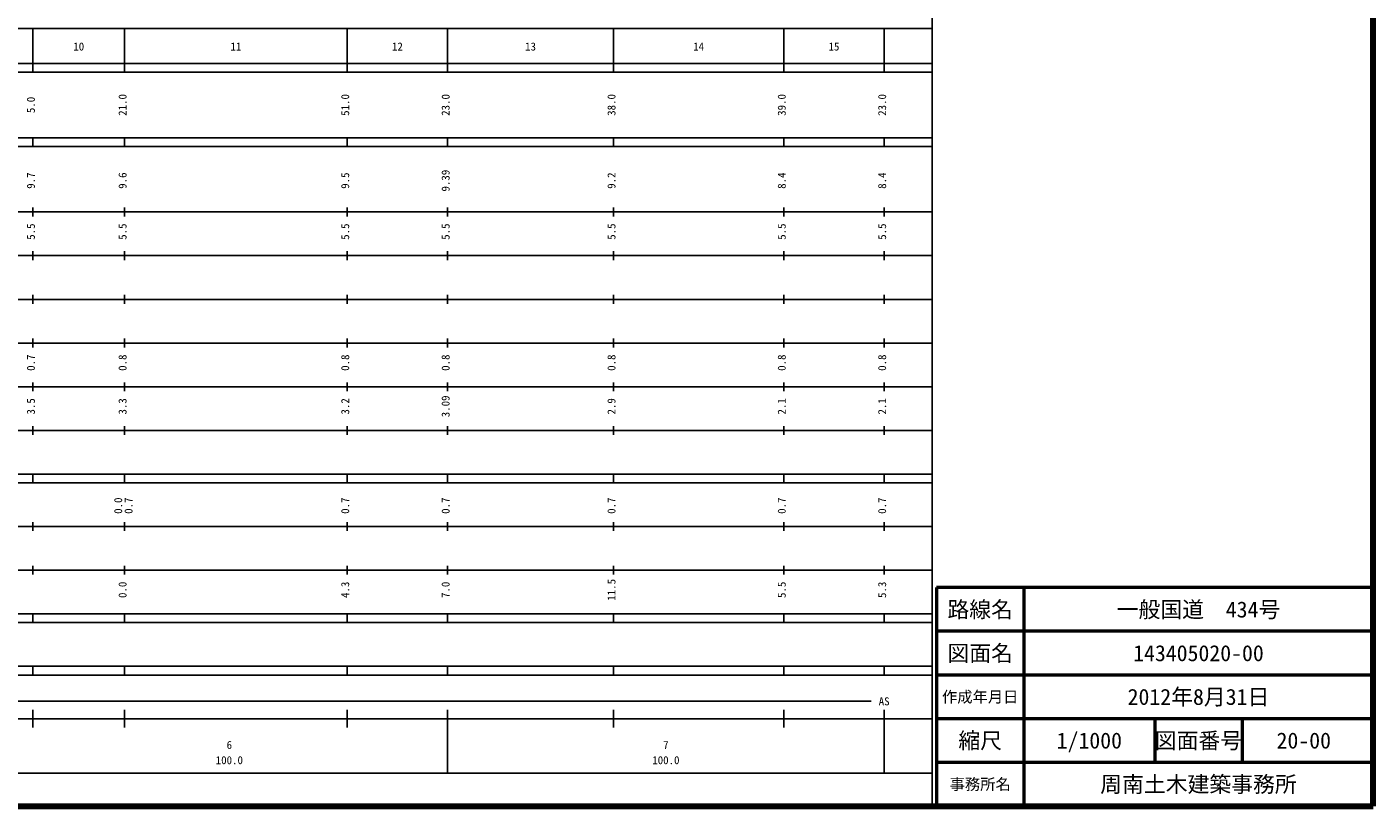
# Model space of a CAD drawing. Units: millimetres on the paper, enlarged 1000 times. Extents: x 40000 to 680000, y 20000 to 380000.
# Drawn here: x 371630 to 680000, y 20000 to 198357 of the extents above; entities that cross this region are included whole.
import ezdxf
from ezdxf.enums import TextEntityAlignment as Align

# ---------------------------------------------------------------- set-up
doc = ezdxf.new("R2010")
doc.units = ezdxf.units.MM
doc.header["$LTSCALE"] = 1000
for name, color, linetype, lineweight in [('M-TTL', 2, 'Continuous', 140), ('M-TTL-BAND', 7, 'Continuous', 25), ('M-TTL-FRAM', 2, 'Continuous', 50), ('M-TTL-LINE', 7, 'Continuous', 50)]:
    doc.layers.add(name, color=color, linetype=linetype, lineweight=lineweight)
doc.layers.add('M-TTL-TXT', color=7, linetype='Continuous')
doc.styles.add('ＭＳ ゴシック', font='')
doc.styles.get('ＭＳ ゴシック').set_extended_font_data('MS Gothic')

msp = doc.modelspace()

# ---------------------------------------------------------------- linework, layer by layer
at = {"layer": 'M-TTL'}
for p, q in [((680000, 20000), (680000, 380000)), ((40000, 20000), (680000, 20000))]:
    msp.add_line(p, q, dxfattribs=at)
at = {"layer": 'M-TTL-BAND'}
for p, q in [((579000, 20000), (579000, 370000)), ((68000, 198000), (579000, 198000)), ((373000, 188000), (373000, 198000)), ((394000, 188000), (394000, 198000)), ((445000, 188000), (445000, 198000)), ((468000, 188000), (468000, 198000)), ((506000, 188000), (506000, 198000)), ((545000, 188000), (545000, 198000)), ((568000, 188000), (568000, 198000)), ((40000, 190000), (579000, 190000)), ((40000, 188000), (579000, 188000)), ((40000, 173000), (579000, 173000)), ((373000, 171000), (373000, 173000)), ((394000, 171000), (394000, 173000)), ((445000, 171000), (445000, 173000)), ((468000, 171000), (468000, 173000)), ((506000, 171000), (506000, 173000)), ((545000, 171000), (545000, 173000)), ((568000, 171000), (568000, 173000)), ((40000, 171000), (579000, 171000)), ((40000, 156000), (579000, 156000)), ((373000, 155000), (373000, 157000)), ((394000, 155000), (394000, 157000)), ((445000, 155000), (445000, 157000)), ((468000, 155000), (468000, 157000)), ((506000, 155000), (506000, 157000)), ((545000, 155000), (545000, 157000)), ((568000, 155000), (568000, 157000)), ((46000, 146000), (579000, 146000)), ((373000, 145000), (373000, 147000)), ((394000, 145000), (394000, 147000)), ((445000, 145000), (445000, 147000)), ((468000, 145000), (468000, 147000)), ((506000, 145000), (506000, 147000)), ((545000, 145000), (545000, 147000)), ((568000, 145000), (568000, 147000)), ((52000, 136000), (579000, 136000)), ((373000, 135000), (373000, 137000)), ((394000, 135000), (394000, 137000)), ((445000, 135000), (445000, 137000)), ((468000, 135000), (468000, 137000)), ((506000, 135000), (506000, 137000)), ((545000, 135000), (545000, 137000)), ((568000, 135000), (568000, 137000)), ((373000, 125000), (373000, 127000)), ((394000, 125000), (394000, 127000)), ((445000, 125000), (445000, 127000)), ((468000, 125000), (468000, 127000)), ((506000, 125000), (506000, 127000)), ((545000, 125000), (545000, 127000)), ((568000, 125000), (568000, 127000)), ((46000, 126000), (579000, 126000)), ((52000, 116000), (579000, 116000)), ((373000, 115000), (373000, 117000)), ((394000, 115000), (394000, 117000)), ((445000, 115000), (445000, 117000)), ((468000, 115000), (468000, 117000)), ((506000, 115000), (506000, 117000)), ((545000, 115000), (545000, 117000)), ((568000, 115000), (568000, 117000)), ((46000, 106000), (579000, 106000)), ((373000, 105000), (373000, 107000)), ((394000, 105000), (394000, 107000)), ((445000, 105000), (445000, 107000)), ((468000, 105000), (468000, 107000)), ((506000, 105000), (506000, 107000)), ((545000, 105000), (545000, 107000)), ((568000, 105000), (568000, 107000)), ((40000, 96000), (579000, 96000)), ((373000, 94000), (373000, 96000)), ((394000, 94000), (394000, 96000)), ((445000, 94000), (445000, 96000)), ((468000, 94000), (468000, 96000)), ((506000, 94000), (506000, 96000)), ((545000, 94000), (545000, 96000)), ((568000, 94000), (568000, 96000)), ((40000, 94000), (579000, 94000)), ((49000, 84000), (579000, 84000)), ((373000, 83000), (373000, 85000)), ((394000, 83000), (394000, 85000)), ((445000, 83000), (445000, 85000)), ((468000, 83000), (468000, 85000)), ((506000, 83000), (506000, 85000)), ((545000, 83000), (545000, 85000)), ((568000, 83000), (568000, 85000)), ((373000, 73000), (373000, 75000)), ((394000, 73000), (394000, 75000)), ((445000, 73000), (445000, 75000)), ((468000, 73000), (468000, 75000)), ((506000, 73000), (506000, 75000)), ((545000, 73000), (545000, 75000)), ((568000, 73000), (568000, 75000)), ((40000, 74000), (579000, 74000)), ((40000, 64000), (579000, 64000)), ((40000, 62000), (579000, 62000)), ((373000, 62000), (373000, 64000)), ((394000, 62000), (394000, 64000)), ((445000, 62000), (445000, 64000)), ((468000, 62000), (468000, 64000)), ((506000, 62000), (506000, 64000)), ((545000, 62000), (545000, 64000)), ((568000, 62000), (568000, 64000)), ((40000, 52000), (579000, 52000)), ((40000, 50000), (579000, 50000)), ((373000, 50000), (373000, 52000)), ((394000, 50000), (394000, 52000)), ((445000, 50000), (445000, 52000)), ((468000, 50000), (468000, 52000)), ((506000, 50000), (506000, 52000)), ((545000, 50000), (545000, 52000)), ((568000, 50000), (568000, 52000)), ((71000, 44000), (565000, 44000)), ((373000, 38000), (373000, 42000)), ((394000, 38000), (394000, 42000)), ((445000, 38000), (445000, 42000)), ((468000, 27500), (468000, 42000)), ((506000, 38000), (506000, 42000)), ((545000, 38000), (545000, 42000)), ((568000, 27500), (568000, 42000)), ((40000, 40000), (579000, 40000)), ((68000, 27500), (579000, 27500))]:
    msp.add_line(p, q, dxfattribs=at)
at = {"layer": 'M-TTL-FRAM'}
for p, q in [((680000, 70000), (580000, 70000)), ((580000, 70000), (580000, 20000))]:
    msp.add_line(p, q, dxfattribs=at)
at = {"layer": 'M-TTL-LINE'}
for p, q in [((600000, 70000), (600000, 20000)), ((680000, 60000), (580000, 60000)), ((680000, 50000), (580000, 50000)), ((680000, 40000), (580000, 40000)), ((630000, 40000), (630000, 30000)), ((650000, 40000), (650000, 30000)), ((680000, 30000), (580000, 30000))]:
    msp.add_line(p, q, dxfattribs=at)

# ---------------------------------------------------------------- texts
at = {"layer": 'M-TTL-BAND', "style": 'ＭＳ ゴシック'}
for s, p in [('10', (383500, 192405)), ('11', (419500, 192405)), ('12', (456500, 192405)), ('13', (487000, 192405)), ('14', (525500, 192405)), ('15', (556500, 192405)), ('AS', (568000, 42500)), ('6', (418000, 32523)), ('7', (518000, 32523)), ('100.0', (418000, 29033)), ('100.0', (518000, 29033))]:
    msp.add_text(s, height=1833, dxfattribs=at).set_placement(p, align=Align.BOTTOM_CENTER)
for s, p in [('5.0', (374000, 180500)), ('21.0', (395000, 180500)), ('51.0', (446000, 180500)), ('23.0', (469000, 180500)), ('38.0', (507000, 180500)), ('39.0', (546000, 180500)), ('23.0', (569000, 180500)), ('9.7', (374000, 163174)), ('9.6', (395000, 163174)), ('9.5', (446000, 163174)), ('9.39', (469000, 163174)), ('9.2', (507000, 163174)), ('8.4', (546000, 163174)), ('8.4', (569000, 163174)), ('5.5', (374000, 151500)), ('5.5', (395000, 151500)), ('5.5', (446000, 151500)), ('5.5', (469000, 151500)), ('5.5', (507000, 151500)), ('5.5', (546000, 151500)), ('5.5', (569000, 151500)), ('0.7', (374000, 121500)), ('0.8', (395000, 121500)), ('0.8', (446000, 121500)), ('0.8', (469000, 121500)), ('0.8', (507000, 121500)), ('0.8', (546000, 121500)), ('0.8', (569000, 121500)), ('3.5', (374000, 111500)), ('3.3', (395000, 111500)), ('3.2', (446000, 111500)), ('3.09', (469000, 111500)), ('2.9', (507000, 111500)), ('2.1', (546000, 111500)), ('2.1', (569000, 111500)), ('0.0', (394000, 88764)), ('0.7', (396370, 88764)), ('0.7', (446000, 88764)), ('0.7', (469000, 88764)), ('0.7', (507000, 88764)), ('0.7', (546000, 88764)), ('0.7', (569000, 88764)), ('0.0', (395000, 69500)), ('4.3', (446000, 69500)), ('7.0', (469000, 69500)), ('11.5', (507000, 69500)), ('5.5', (546000, 69500)), ('5.3', (569000, 69500))]:
    msp.add_text(s, height=1833, rotation=90, dxfattribs=at).set_placement(p, align=Align.BOTTOM_CENTER)
at = {"layer": 'M-TTL-TXT', "style": 'ＭＳ ゴシック'}
for s, height, p in [('路線名', 3666, (590000, 65000)), ('路線名', 3666, (590000, 65000)), ('一般国道\u3000434号', 3666, (640000, 65000)), ('図面名', 3666, (590000, 55000)), ('図面名', 3666, (590000, 55000)), ('143405020-00', 3666, (640000, 55000)), ('作成年月日', 2566, (590000, 45000)), ('作成年月日', 2566, (590000, 45000)), ('2012年8月31日', 3666, (640000, 45000)), ('縮尺', 3666, (590000, 35000)), ('縮尺', 3666, (590000, 35000)), ('1/1000', 3666, (615000, 35000)), ('図面番号', 3666, (640000, 35000)), ('図面番号', 3666, (640000, 35000)), ('20-00', 3666, (664125, 35000)), ('事務所名', 2566, (590000, 25000)), ('事務所名', 2566, (590000, 25000)), ('周南土木建築事務所', 3666, (640000, 25000))]:
    msp.add_text(s, height=height, dxfattribs=at).set_placement(p, align=Align.MIDDLE_CENTER)

doc.saveas('drawing.dxf')
